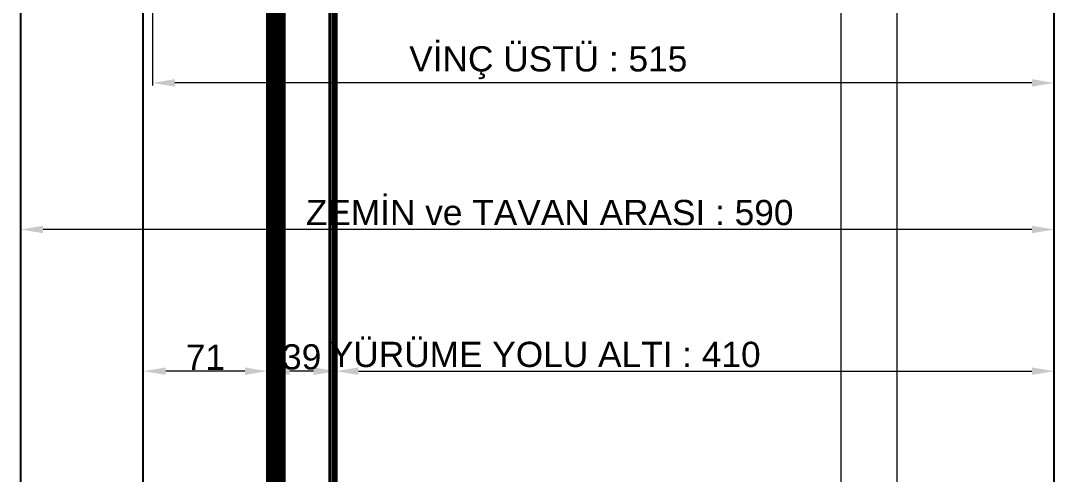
# Model space of a CAD drawing. Header units: centimetres. Extents: x 470464 to 524273, y 49611 to 59074.
# Drawn here: x 505415 to 506005, y 52136 to 52395 of the extents above; entities that cross this region are included whole.
import ezdxf

# ---------------------------------------------------------------- set-up
doc = ezdxf.new("R2010")
doc.units = ezdxf.units.CM
doc.header["$MEASUREMENT"] = 0
doc.layers.add('A-ANNO-REVC-01', color=1, linetype='Continuous', lineweight=15, true_color=0xff0000, plot=False)
doc.layers.add('S-COLS-CONC', color=4, linetype='Continuous', lineweight=40)
doc.layers.add('vinç', color=7, linetype='Continuous')
doc.styles.add('BARIŞ BABUR-3', font='arial.ttf')
doc.dimstyles.new('AAA_A4 BVS STANDART', dxfattribs={"dimscale": 12, "dimtxt": 1.8, "dimasz": 1.6, "dimexe": 0.18, "dimexo": 0.0625, "dimgap": 0.09, "dimtad": 1, "dimtoh": 1, "dimdec": 0, "dimzin": 9, "dimdsep": 46, "dimtxsty": 'BARIŞ BABUR-3', "dimcen": 0.09, "dimclrd": 1, "dimclre": 1, "dimclrt": 2, "dimadec": 0, "dimazin": 0, "dimtfac": 1, "dimtdec": 0, "dimtofl": 0, "dimtmove": 0, "dimatfit": 3, "dimfxl": 1, "dimtolj": 1, "dimtzin": 0, "dimlwd": 9, "dimlwe": 9, "dimarcsym": 0})

# ---------------------------------------------------------------- blocks, each defined once
blk = doc.blocks.new('DTYJGKFGD')
h = blk.add_hatch(color=2)
h.dxf.hatch_style = 1
edge = h.paths.add_edge_path(flags=17)
edge.add_ellipse((-18787.16, 1196.21), major_axis=(0, -0.2), ratio=1, start_angle=275, end_angle=360, ccw=False)
edge.add_line((-18787.36, 1196.19), (-18787.39, 1196.58))
edge.add_line((-18787.39, 1196.58), (-18787.74, 1196.01))
edge.add_line((-18787.74, 1196.01), (-18787.16, 1196.01))
edge = h.paths.add_edge_path(flags=17)
edge.add_line((-18787.36, 1196.19), (-18787.39, 1196.58))
edge.add_line((-18787.39, 1196.58), (-18787.74, 1196.01))
edge.add_line((-18787.74, 1196.01), (-18787.16, 1196.01))
h = blk.add_hatch(color=2)
h.dxf.hatch_style = 1
edge = h.paths.add_edge_path(flags=17)
edge.add_ellipse((-18779.96, 1196.21), major_axis=(0, -0.2), ratio=1, start_angle=0, end_angle=85)
edge.add_line((-18779.76, 1196.19), (-18779.73, 1196.58))
edge.add_line((-18779.73, 1196.58), (-18779.38, 1196.01))
edge.add_line((-18779.38, 1196.01), (-18779.96, 1196.01))
edge = h.paths.add_edge_path(flags=17)
edge.add_line((-18779.76, 1196.19), (-18779.73, 1196.58))
edge.add_line((-18779.73, 1196.58), (-18779.38, 1196.01))
edge.add_line((-18779.38, 1196.01), (-18779.96, 1196.01))
at = {"color": 2}
for p, q in [((-18786.95, 1197.77), (-18786.95, 1198.55)), ((-18780.28, 1198.73), (-18786.75, 1198.73)), ((-18784.96, 1198.74), (-18784.97, 1199.23)), ((-18781.9, 1199.23), (-18784.97, 1199.23)), ((-18784.71, 1199.92), (-18784.71, 1199.23)), ((-18784.62, 1200.09), (-18784.5, 1200.21)), ((-18784.5, 1200.21), (-18782.27, 1200.21)), ((-18784.21, 1200.28), (-18784.11, 1200.38)), ((-18784.21, 1200.21), (-18784.21, 1200.28)), ((-18782.21, 1200.28), (-18784.21, 1200.28)), ((-18782.31, 1200.38), (-18784.11, 1200.38)), ((-18783.64, 1199.94), (-18783.63, 1199.23)), ((-18782.31, 1200.38), (-18782.21, 1200.28)), ((-18782.27, 1200.21), (-18782.03, 1200.21)), ((-18782.21, 1200.28), (-18782.21, 1200.21)), ((-18782.19, 1199.95), (-18782.19, 1199.23)), ((-18782.03, 1200.21), (-18781.94, 1200.12)), ((-18781.57, 1199.23), (-18781.9, 1199.23)), ((-18781.83, 1199.94), (-18781.82, 1199.23)), ((-18781.57, 1199.23), (-18781.56, 1198.73)), ((-18780.25, 1198.73), (-18780.28, 1198.73)), ((-18780.05, 1197.77), (-18780.05, 1198.55)), ((-18787.39, 1196.58), (-18787.74, 1196.01)), ((-18787.74, 1196.01), (-18787.39, 1196.58)), ((-18787.74, 1196.01), (-18787.16, 1196.01)), ((-18787.16, 1196.01), (-18787.74, 1196.01)), ((-18787.42, 1196.96), (-18787.39, 1197.39)), ((-18787.42, 1196.96), (-18787.42, 1196.96)), ((-18787.42, 1196.96), (-18787.36, 1196.19)), ((-18787.42, 1196.96), (-18779.7, 1196.96)), ((-18787.36, 1196.19), (-18787.42, 1196.96)), ((-18779.96, 1196.01), (-18787.16, 1196.01)), ((-18779.38, 1196.01), (-18779.96, 1196.01)), ((-18779.96, 1196.01), (-18779.38, 1196.01)), ((-18779.76, 1196.19), (-18779.7, 1196.96)), ((-18779.76, 1196.19), (-18779.73, 1196.58)), ((-18779.7, 1196.96), (-18779.73, 1197.39)), ((-18779.73, 1196.58), (-18779.38, 1196.01)), ((-18779.38, 1196.01), (-18779.73, 1196.58))]:
    blk.add_line(p, q, dxfattribs=at)
at = {"color": 2, "ltscale": 0.08}
blk.add_line((-18783.21, 1200.38), (-18783.21, 1198.73), dxfattribs=at)
at = {"color": 2, "extrusion": (0, 0, -1)}
for centre, start, end in [((18786.75, 1198.53), 5, 90), ((18780.25, 1198.53), 90, 175)]:
    blk.add_arc(centre, 0.2, start, end, dxfattribs=at)
for centre, major_axis, start_param, end_param in [((-18787.16, 1196.21), (0, 0.2), 3.141593, 4.625123), ((-18779.96, 1196.21), (0, -0.2), 4.799655, 6.283185)]:
    blk.add_ellipse(centre, major_axis=major_axis, ratio=1, start_param=start_param, end_param=end_param, dxfattribs=at)
at = {"color": 2}
for points in [[(-18784.71, 1199.92), (-18784.55, 1200.05), (-18784.37, 1200.15), (-18783.99, 1200.15), (-18783.8, 1200.06), (-18783.64, 1199.94)], [(-18783.64, 1199.94), (-18783.42, 1200.06), (-18783.17, 1200.16), (-18782.66, 1200.16), (-18782.41, 1200.07), (-18782.19, 1199.95)], [(-18782.19, 1199.95), (-18782.14, 1200.07), (-18782.08, 1200.16), (-18781.95, 1200.16), (-18781.89, 1200.07), (-18781.83, 1199.94)]]:
    blk.add_open_spline(points, degree=3, knots=[0, 0, 0, 0, 0.5, 0.5, 1, 1, 1, 1], dxfattribs=at)
blk.add_open_spline([(-18784.61, 1200.09), (-18784.65, 1200.06), (-18784.68, 1200), (-18784.71, 1199.92)], degree=3, dxfattribs=at)
at = {"layer": 'S-COLS-CONC', "color": 2}
blk.add_line((-18787.19, 1197.57), (-18779.93, 1197.57), dxfattribs=at)
for centre, start, end in [((-18786.75, 1197.77), 180, 270), ((-18780.25, 1197.77), 270, 360), ((-18787.19, 1197.37), 90, 174.99942), ((-18779.93, 1197.37), 4.93742, 90)]:
    blk.add_arc(centre, 0.2, start, end, dxfattribs=at)
blk = doc.blocks.new('fgklfdjklhjökyufhghg')
at = {"layer": 'S-COLS-CONC', "color": 2, "rotation": 359.9999999999999}
for p in [(422081.75, 52801.59), (422131.75, 52801.59), (422181.75, 52801.59), (422231.75, 52801.59), (422281.75, 52801.59)]:
    blk.add_blockref('DTYJGKFGD', p, dxfattribs=at)
blk = doc.blocks.new('göjhgjdkylyulıyktdjshgah')
at = {"layer": 'S-COLS-CONC', "color": 2}
for p, q in [((409258.99, 54020.2), (401268.99, 54020.2)), ((401268.99, 54019.5), (409258.99, 54019.5))]:
    blk.add_line(p, q, dxfattribs=at)
blk = doc.blocks.new('hgdjtgmruyöfyhjöjyhög')
at = {"layer": 'S-COLS-CONC', "color": 2}
for p, q in [((404577.76, 68891.36), (403394.76, 68891.36)), ((404577.26, 68890.96), (403394.76, 68890.96)), ((404577.26, 68889.58), (403394.76, 68889.58)), ((404577.26, 68889.29), (403394.76, 68889.29)), ((404577.26, 68889.1), (403394.76, 68889.1)), ((404577.26, 68888.73), (403394.76, 68888.73)), ((404577.26, 68887.71), (403394.76, 68887.71)), ((404577.26, 68887.22), (403394.76, 68887.22)), ((404577.26, 68886.96), (403394.76, 68886.96)), ((404577.26, 68886.69), (403394.76, 68886.69)), ((404577.76, 68885.86), (403394.76, 68885.86))]:
    blk.add_line(p, q, dxfattribs=at)
blk = doc.blocks.new('ghkfgkgkluşışohçhj')
at = {"layer": 'vinç', "color": 2}
blk.add_blockref('hgdjtgmruyöfyhjöjyhög', (-4732, 0), dxfattribs=at)
blk = doc.blocks.new('dsfdhjdrserhghcjkhgf')
at = {"layer": 'S-COLS-CONC', "color": 2}
for p, q in [((393961.76, 68830.16), (395761.76, 68830.16)), ((393961.76, 68828.51), (395761.76, 68828.51)), ((393961.76, 68826.71), (395761.76, 68826.71)), ((393961.76, 68800.61), (395761.76, 68800.61)), ((393961.76, 68798.81), (395761.76, 68798.81)), ((393961.76, 68797.16), (395761.76, 68797.16))]:
    blk.add_line(p, q, dxfattribs=at)
blk = doc.blocks.new('ghfdjtydfgdnfdfsdhjd')
at = {"layer": 'vinç', "color": 2}
blk.add_blockref('dsfdhjdrserhghcjkhgf', (-3600, 0), dxfattribs=at)
blk = doc.blocks.new('eswaaaaaaaaafaergw')
at = {"layer": 'vinç', "color": 2}
for name, p in [('ghfdjtydfgdnfdfsdhjd', (8888, 0)), ('ghkfgkgkluşışohçhj', (0, -55)), ('göjhgjdkylyulıyktdjshgah', (-3789.23, 14810.66)), ('fgklfdjklhjökyufhghg', (-3789.23, 14832.56))]:
    blk.add_blockref(name, p, dxfattribs=at)
blk = doc.blocks.new('*D249')
at = {"layer": 'A-ANNO-REVC-01', "color": 1, "lineweight": 9, "transparency": 16777216}
for p, q in [((505595.93, 58147.11), (505917.17, 58147.11)), ((505915.73, 50109.91), (505915.73, 58134.31)), ((505595.93, 50097.11), (505917.17, 50097.11))]:
    blk.add_line(p, q, dxfattribs=at)
at = {"layer": 'A-ANNO-REVC-01', "color": 1, "transparency": 16777216}
for points in [[(505917.87, 58134.31), (505913.6, 58134.31), (505915.73, 58147.11)], [(505913.6, 50109.91), (505917.87, 50109.91), (505915.73, 50097.11)]]:
    blk.add_solid(points, dxfattribs=at)
at = {"layer": 'Defpoints', "color": 0, "transparency": 16777216}
for p in [(505595.43, 58147.11), (505915.73, 58147.11), (505595.43, 50097.11)]:
    blk.add_point(p, dxfattribs=at)
at = {"layer": 'A-ANNO-REVC-01', "color": 2, "transparency": 16777216, "insert": (505906.24, 54122.11), "char_height": 14.4, "attachment_point": 5, "rotation": 90, "style": 'BARIŞ BABUR-3'}
blk.add_mtext('\\A1;YÜRÜME YOLU BOYU : 8050', dxfattribs=at)
blk = doc.blocks.new('*D252')
at = {"layer": 'A-ANNO-REVC-01', "color": 1, "lineweight": 9, "transparency": 16777216}
for p, q in [((505757.79, 58002.66), (505885.14, 58002.66)), ((505883.7, 50223.66), (505883.7, 57989.86)), ((505757.79, 50210.86), (505885.14, 50210.86))]:
    blk.add_line(p, q, dxfattribs=at)
at = {"layer": 'A-ANNO-REVC-01', "color": 1, "transparency": 16777216}
for points in [[(505885.83, 57989.86), (505881.56, 57989.86), (505883.7, 58002.66)], [(505881.56, 50223.66), (505885.83, 50223.66), (505883.7, 50210.86)]]:
    blk.add_solid(points, dxfattribs=at)
at = {"layer": 'Defpoints', "color": 0, "transparency": 16777216}
for p in [(505757.29, 58002.66), (505883.7, 58002.66), (505757.29, 50210.86)]:
    blk.add_point(p, dxfattribs=at)
at = {"layer": 'A-ANNO-REVC-01', "color": 2, "transparency": 16777216, "insert": (505874.11, 54115.56), "char_height": 14.4, "attachment_point": 5, "rotation": 90, "style": 'BARIŞ BABUR-3'}
blk.add_mtext('\\A1;KANCA GEZME MESAFESİ: 7792', dxfattribs=at)
blk = doc.blocks.new('*D253')
at = {"layer": 'A-ANNO-REVC-01', "color": 1, "lineweight": 9, "transparency": 16777216}
for p, q in [((505595.43, 52191.34), (505595.43, 52196.69)), ((505608.23, 52195.25), (505992.63, 52195.25)), ((506005.43, 52184.58), (506005.43, 52196.69))]:
    blk.add_line(p, q, dxfattribs=at)
at = {"layer": 'A-ANNO-REVC-01', "color": 1, "transparency": 16777216}
for points in [[(505608.23, 52197.38), (505608.23, 52193.12), (505595.43, 52195.25)], [(505992.63, 52193.12), (505992.63, 52197.38), (506005.43, 52195.25)]]:
    blk.add_solid(points, dxfattribs=at)
at = {"layer": 'Defpoints', "color": 0, "transparency": 16777216}
for p in [(506005.43, 52195.25), (505595.43, 52190.84), (506005.43, 52184.08)]:
    blk.add_point(p, dxfattribs=at)
at = {"layer": 'A-ANNO-REVC-01', "color": 2, "transparency": 16777216, "insert": (505714.83, 52204.74), "char_height": 14.4, "attachment_point": 5, "style": 'BARIŞ BABUR-3'}
blk.add_mtext('\\A1;YÜRÜME YOLU ALTI : 410', dxfattribs=at)
blk = doc.blocks.new('*D254')
at = {"layer": 'A-ANNO-REVC-01', "color": 1, "lineweight": 9, "transparency": 16777216}
for p, q in [((505490.63, 52480.96), (505490.63, 52358.38)), ((506005.43, 52363.22), (506005.43, 52358.38)), ((505992.63, 52359.82), (505503.43, 52359.82))]:
    blk.add_line(p, q, dxfattribs=at)
at = {"layer": 'A-ANNO-REVC-01', "color": 1, "transparency": 16777216}
for points in [[(505503.43, 52361.95), (505503.43, 52357.68), (505490.63, 52359.82)], [(505992.63, 52357.68), (505992.63, 52361.95), (506005.43, 52359.82)]]:
    blk.add_solid(points, dxfattribs=at)
at = {"layer": 'Defpoints', "color": 0, "transparency": 16777216}
for p in [(505490.63, 52481.46), (506005.43, 52363.72), (505490.63, 52359.82)]:
    blk.add_point(p, dxfattribs=at)
at = {"layer": 'A-ANNO-REVC-01', "color": 2, "transparency": 16777216, "insert": (505716.58, 52371.35), "char_height": 14.4, "attachment_point": 5, "style": 'BARIŞ BABUR-3'}
blk.add_mtext('\\A1;VİNÇ ÜSTÜ : 515', dxfattribs=at)
blk = doc.blocks.new('*D257')
at = {"layer": 'A-ANNO-REVC-01', "color": 1, "lineweight": 9, "transparency": 16777216}
for p, q in [((505415.43, 52286.58), (505415.43, 52274.7)), ((506005.43, 52285.44), (506005.43, 52274.7)), ((505992.63, 52276.14), (505428.23, 52276.14))]:
    blk.add_line(p, q, dxfattribs=at)
at = {"layer": 'A-ANNO-REVC-01', "color": 1, "transparency": 16777216}
for points in [[(505428.23, 52278.27), (505428.23, 52274.01), (505415.43, 52276.14)], [(505992.63, 52274.01), (505992.63, 52278.27), (506005.43, 52276.14)]]:
    blk.add_solid(points, dxfattribs=at)
at = {"layer": 'Defpoints', "color": 0, "transparency": 16777216}
for p in [(505415.43, 52287.08), (506005.43, 52285.94), (505415.43, 52276.14)]:
    blk.add_point(p, dxfattribs=at)
at = {"layer": 'A-ANNO-REVC-01', "color": 2, "transparency": 16777216, "insert": (505717.36, 52285.72), "char_height": 14.4, "attachment_point": 5, "style": 'BARIŞ BABUR-3'}
blk.add_mtext('\\A1;ZEMİN ve TAVAN ARASI : 590', dxfattribs=at)
blk = doc.blocks.new('*D258')
at = {"layer": 'A-ANNO-REVC-01', "color": 1, "lineweight": 9, "transparency": 16777216}
for p, q in [((505556.23, 52192.72), (505556.23, 52196.69)), ((505582.63, 52195.25), (505569.03, 52195.25)), ((505595.43, 52191.38), (505595.43, 52196.69))]:
    blk.add_line(p, q, dxfattribs=at)
at = {"layer": 'A-ANNO-REVC-01', "color": 1, "transparency": 16777216}
for points in [[(505569.03, 52197.38), (505569.03, 52193.12), (505556.23, 52195.25)], [(505582.63, 52193.12), (505582.63, 52197.38), (505595.43, 52195.25)]]:
    blk.add_solid(points, dxfattribs=at)
at = {"layer": 'Defpoints', "color": 0, "transparency": 16777216}
for p in [(505556.23, 52195.25), (505556.23, 52192.22), (505595.43, 52190.88)]:
    blk.add_point(p, dxfattribs=at)
at = {"layer": 'A-ANNO-REVC-01', "color": 2, "transparency": 16777216, "insert": (505575.83, 52203.33), "char_height": 14.4, "attachment_point": 5, "style": 'BARIŞ BABUR-3'}
blk.add_mtext('\\A1;39', dxfattribs=at)
blk = doc.blocks.new('*D259')
at = {"layer": 'A-ANNO-REVC-01', "color": 1, "lineweight": 9, "transparency": 16777216}
for p, q in [((505485.43, 52192.72), (505485.43, 52196.69)), ((505543.43, 52195.25), (505498.23, 52195.25)), ((505556.23, 52192.72), (505556.23, 52196.69))]:
    blk.add_line(p, q, dxfattribs=at)
at = {"layer": 'A-ANNO-REVC-01', "color": 1, "transparency": 16777216}
for points in [[(505498.23, 52197.38), (505498.23, 52193.12), (505485.43, 52195.25)], [(505543.43, 52193.12), (505543.43, 52197.38), (505556.23, 52195.25)]]:
    blk.add_solid(points, dxfattribs=at)
at = {"layer": 'Defpoints', "color": 0, "transparency": 16777216}
for p in [(505485.43, 52195.25), (505485.43, 52192.22), (505556.23, 52192.22)]:
    blk.add_point(p, dxfattribs=at)
at = {"layer": 'A-ANNO-REVC-01', "color": 2, "transparency": 16777216, "insert": (505520.83, 52203.2), "char_height": 14.4, "attachment_point": 5, "style": 'BARIŞ BABUR-3'}
blk.add_mtext('\\A1;71', dxfattribs=at)

msp = doc.modelspace()

# ---------------------------------------------------------------- linework, layer by layer
at = {"layer": 'vinç', "color": 4}
for p, q in [((505415.43, 50097.11), (505415.43, 58147.11)), ((505485.43, 50097.11), (505485.43, 58147.11)), ((506005.43, 50097.11), (506005.43, 58147.11))]:
    msp.add_line(p, q, dxfattribs=at)

# ---------------------------------------------------------------- block references
at = {"layer": 'vinç', "color": 2, "rotation": 90}
msp.add_blockref('eswaaaaaaaaafaergw', (574392.59, -347352.65), dxfattribs=at)

# ---------------------------------------------------------------- dimensions: what is measured, and where the dimension line sits
at = {"layer": 'A-ANNO-REVC-01', "color": 6}
for base, p1, p2, angle, text, override, picture, middle in [((505915.73, 58147.11), (505595.43, 50097.11), (505595.43, 58147.11), 90, 'YÜRÜME YOLU BOYU : <>', {"dimscale": 8, "dimtxsty": 'BARIŞ BABUR-3'}, '*D249', (505915.73, 54122.11)), ((505883.7, 58002.66), (505757.29, 50210.86), (505757.29, 58002.66), 90, 'KANCA GEZME MESAFESİ: <>', {"dimscale": 8}, '*D252', (505883.7, 54115.56)), ((505490.63, 52359.82), (506005.43, 52363.72), (505490.63, 52481.46), 180, 'VİNÇ ÜSTÜ : <>', {"dimscale": 8}, '*D254', (505716.58, 52359.82)), ((505415.43, 52276.14), (506005.43, 52285.94), (505415.43, 52287.08), 180, 'ZEMİN ve TAVAN ARASI : <>', {"dimscale": 8}, '*D257', (505717.36, 52276.14))]:
    dim = msp.add_linear_dim(base=base, p1=p1, p2=p2, angle=angle, text=text, dimstyle='AAA_A4 BVS STANDART', override=override, dxfattribs=at)
    dim.commit()
    dim.dimension.update_dxf_attribs({"geometry": picture, "text_midpoint": middle, "dimtype": 160})
dim = msp.add_linear_dim(base=(506005.43, 52195.25), p1=(505595.43, 52190.84), p2=(506005.43, 52184.08), text='YÜRÜME YOLU ALTI : <>', dimstyle='AAA_A4 BVS STANDART', override={"dimscale": 8, "dimtxsty": 'BARIŞ BABUR-3'}, dxfattribs=at)
dim.commit()
dim.dimension.update_dxf_attribs({"geometry": '*D253', "text_midpoint": (505714.83, 52195.25), "dimtype": 160})
for base, p1, p2, picture, middle in [((505485.43, 52195.25), (505556.23, 52192.22), (505485.43, 52192.22), '*D259', (505520.83, 52203.2)), ((505556.23, 52195.25), (505595.43, 52190.88), (505556.23, 52192.22), '*D258', (505575.83, 52203.33))]:
    dim = msp.add_linear_dim(base=base, p1=p1, p2=p2, angle=180, dimstyle='AAA_A4 BVS STANDART', override={"dimscale": 8}, dxfattribs=at)
    dim.commit()
    dim.dimension.update_dxf_attribs({"geometry": picture, "text_midpoint": middle})

doc.saveas('drawing.dxf')
